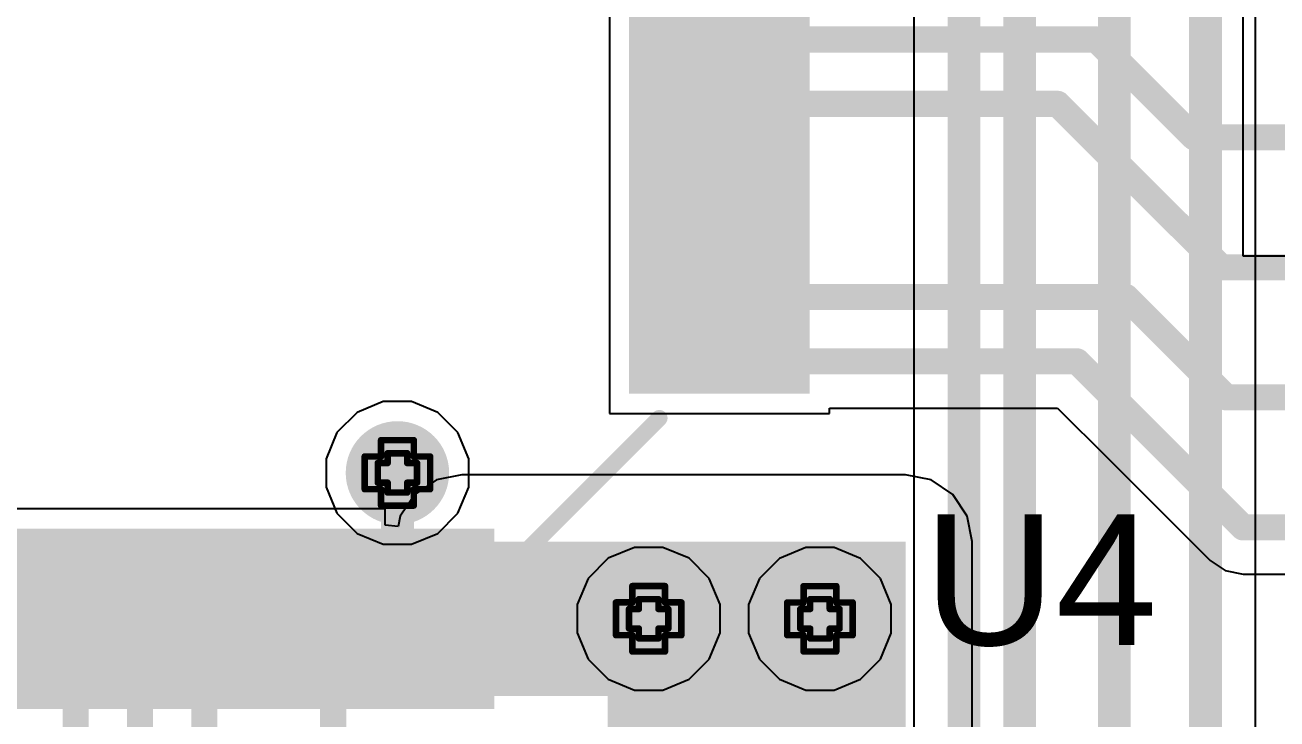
# Model space of a CAD drawing. Header units: inches. Extents: x -3 to 5259, y -3 to 5282.
# Drawn here: x 21.39 to 31.11, y 37.7 to 43.09 of the extents above; entities that cross this region are included whole.
import ezdxf

# ---------------------------------------------------------------- set-up
doc = ezdxf.new("R2010")
doc.units = ezdxf.units.IN
for name, color, linetype in [('Bottom Layer', 5, 'Continuous'), ('Bottom Solder', 6, 'Continuous'), ('Drill Drawing', 1, 'Continuous'), ('Layer 1', 16, 'Continuous'), ('Layer 2', 76, 'Continuous'), ('Top Layer', 1, 'Continuous'), ('Top Overlay', 2, 'Continuous'), ('Top Paste', 8, 'Continuous'), ('Top Solder', 216, 'Continuous'), ('Via Holes', 16, 'Continuous')]:
    doc.layers.add(name, color=color, linetype=linetype)
doc.styles.add('Arial', font='', dxfattribs={"height": 0.2})
doc.styles.get('Arial').set_extended_font_data('Arial')

# ---------------------------------------------------------------- blocks, each defined once
blk = doc.blocks.new('64_LQFP__10_10__24')
at = {"layer": 'Top Layer'}
for points in [[(5.15000113, -1.10000034), (6.350001269999999, -1.10000034), (6.350001269999999, -1.39999974), (5.15000113, -1.39999974)], [(5.15000113, -1.59999934), (6.350001269999999, -1.59999934), (6.350001269999999, -1.89999874), (5.15000113, -1.89999874)], [(5.15000113, -2.10000088), (6.350001269999999, -2.10000088), (6.350001269999999, -2.40000028), (5.15000113, -2.40000028)], [(5.15000113, -2.59999988), (6.350001269999999, -2.59999988), (6.350001269999999, -2.89999928), (5.15000113, -2.89999928)], [(5.15000113, -3.10000142), (6.350001269999999, -3.10000142), (6.350001269999999, -3.40000082), (5.15000113, -3.40000082)], [(5.15000113, -3.60000042), (6.350001269999999, -3.60000042), (6.350001269999999, -3.89999982), (5.15000113, -3.89999982)], [(0.10000234, -6.350001269999999), (0.10000234, -5.15000113), (0.40000174, -5.15000113), (0.40000174, -6.350001269999999)], [(0.6000038799999999, -6.350001269999999), (0.6000038799999999, -5.15000113), (0.9000032799999999, -5.15000113), (0.9000032799999999, -6.350001269999999)], [(1.10000288, -6.350001269999999), (1.10000288, -5.15000113), (1.40000228, -5.15000113), (1.40000228, -6.350001269999999)], [(1.60000188, -6.350001269999999), (1.60000188, -5.15000113), (1.90000128, -5.15000113), (1.90000128, -6.350001269999999)], [(2.10000342, -6.350001269999999), (2.10000342, -5.15000113), (2.40000282, -5.15000113), (2.40000282, -6.350001269999999)], [(2.60000242, -6.350001269999999), (2.60000242, -5.15000113), (2.90000182, -5.15000113), (2.90000182, -6.350001269999999)], [(3.10000396, -6.350001269999999), (3.10000396, -5.15000113), (3.400003359999999, -5.15000113), (3.400003359999999, -6.350001269999999)], [(3.60000296, -6.350001269999999), (3.60000296, -5.15000113), (3.90000236, -5.15000113), (3.90000236, -6.350001269999999)]]:
    blk.add_hatch(color=1, dxfattribs=at).paths.add_polyline_path(points)
at = {"layer": 'Top Paste'}
for points in [[(5.15000113, -1.10000034), (6.350001269999999, -1.10000034), (6.350001269999999, -1.39999974), (5.15000113, -1.39999974)], [(5.15000113, -1.59999934), (6.350001269999999, -1.59999934), (6.350001269999999, -1.89999874), (5.15000113, -1.89999874)], [(5.15000113, -2.10000088), (6.350001269999999, -2.10000088), (6.350001269999999, -2.40000028), (5.15000113, -2.40000028)], [(5.15000113, -2.59999988), (6.350001269999999, -2.59999988), (6.350001269999999, -2.89999928), (5.15000113, -2.89999928)], [(5.15000113, -3.10000142), (6.350001269999999, -3.10000142), (6.350001269999999, -3.40000082), (5.15000113, -3.40000082)], [(5.15000113, -3.60000042), (6.350001269999999, -3.60000042), (6.350001269999999, -3.89999982), (5.15000113, -3.89999982)], [(0.10000234, -6.350001269999999), (0.10000234, -5.15000113), (0.40000174, -5.15000113), (0.40000174, -6.350001269999999)], [(0.6000038799999999, -6.350001269999999), (0.6000038799999999, -5.15000113), (0.9000032799999999, -5.15000113), (0.9000032799999999, -6.350001269999999)], [(1.10000288, -6.350001269999999), (1.10000288, -5.15000113), (1.40000228, -5.15000113), (1.40000228, -6.350001269999999)], [(1.60000188, -6.350001269999999), (1.60000188, -5.15000113), (1.90000128, -5.15000113), (1.90000128, -6.350001269999999)], [(2.10000342, -6.350001269999999), (2.10000342, -5.15000113), (2.40000282, -5.15000113), (2.40000282, -6.350001269999999)], [(2.60000242, -6.350001269999999), (2.60000242, -5.15000113), (2.90000182, -5.15000113), (2.90000182, -6.350001269999999)], [(3.10000396, -6.350001269999999), (3.10000396, -5.15000113), (3.400003359999999, -5.15000113), (3.400003359999999, -6.350001269999999)], [(3.60000296, -6.350001269999999), (3.60000296, -5.15000113), (3.90000236, -5.15000113), (3.90000236, -6.350001269999999)]]:
    blk.add_hatch(color=8, dxfattribs=at).paths.add_polyline_path(points)
at = {"layer": 'Top Solder'}
for points in [[(5.048401129999999, -0.9984003399999999), (6.451601269999999, -0.9984003399999999), (6.451601269999999, -1.50159974), (5.048401129999999, -1.50159974)], [(5.048401129999999, -1.49839934), (6.451601269999999, -1.49839934), (6.451601269999999, -2.00159874), (5.048401129999999, -2.00159874)], [(5.048401129999999, -1.99840088), (6.451601269999999, -1.99840088), (6.451601269999999, -2.50160028), (5.048401129999999, -2.50160028)], [(5.048401129999999, -2.49839988), (6.451601269999999, -2.49839988), (6.451601269999999, -3.00159928), (5.048401129999999, -3.00159928)], [(5.048401129999999, -2.99840142), (6.451601269999999, -2.99840142), (6.451601269999999, -3.50160082), (5.048401129999999, -3.50160082)], [(5.048401129999999, -3.49840042), (6.451601269999999, -3.49840042), (6.451601269999999, -4.00159982), (5.048401129999999, -4.00159982)], [(-0.001597660000000037, -6.451601269999999), (-0.001597659999999963, -5.048401129999999), (0.50160174, -5.048401129999999), (0.50160174, -6.451601269999999)], [(0.49840388, -6.451601269999999), (0.49840388, -5.048401129999999), (1.00160328, -5.048401129999999), (1.00160328, -6.451601269999999)], [(0.99840288, -6.451601269999999), (0.99840288, -5.048401129999999), (1.50160228, -5.048401129999999), (1.50160228, -6.451601269999999)], [(1.49840188, -6.451601269999999), (1.49840188, -5.048401129999999), (2.00160128, -5.048401129999999), (2.00160128, -6.451601269999999)], [(1.99840342, -6.451601269999999), (1.99840342, -5.048401129999999), (2.50160282, -5.048401129999999), (2.50160282, -6.451601269999999)], [(2.49840242, -6.451601269999999), (2.49840242, -5.048401129999999), (3.00160182, -5.048401129999999), (3.00160182, -6.451601269999999)], [(2.99840396, -6.451601269999999), (2.99840396, -5.048401129999999), (3.501603359999999, -5.048401129999999), (3.501603359999999, -6.451601269999999)], [(3.49840296, -6.451601269999999), (3.49840296, -5.048401129999999), (4.00160236, -5.048401129999999), (4.00160236, -6.451601269999999)]]:
    blk.add_hatch(color=216, dxfattribs=at).paths.add_polyline_path(points)
at = {"layer": 'Top Overlay'}
blk.add_lwpolyline([(4.11480508, -5.3594, 0.127, 0.127, 0), (5.283205079999999, -4.191, 0.127, 0.127, 0)], format="xyseb", dxfattribs=at)
for points in [[(5.251455079999999, -4.191, 0.0635, 0.0635, 1), (5.31495508, -4.191, 0.0635, 0.0635, 1)], [(4.08305508, -5.3594, 0.0635, 0.0635, 1), (4.14655508, -5.3594, 0.0635, 0.0635, 1)]]:
    blk.add_lwpolyline(points, format="xyseb", close=True, dxfattribs=at)

msp = doc.modelspace()

# ---------------------------------------------------------------- hatches: boundary and pattern name
at = {"layer": 'Bottom Layer'}
h = msp.add_hatch(color=5, dxfattribs=at)
edge = h.paths.add_edge_path()
edge.add_arc((24.27714728, 39.60749762), 0.2999994, 0, 360)
h = msp.add_hatch(color=5, dxfattribs=at)
edge = h.paths.add_edge_path()
edge.add_arc((26.22814668, 38.47421058), 0.2999994, 0, 360)
h = msp.add_hatch(color=5, dxfattribs=at)
edge = h.paths.add_edge_path()
edge.add_arc((27.55812116, 38.47375338), 0.2999994, 0, 360)
at = {"layer": 'Bottom Solder'}
h = msp.add_hatch(color=6, dxfattribs=at)
edge = h.paths.add_edge_path()
edge.add_arc((24.27714728, 39.60749762), 0.4015993999999999, 0, 360)
h = msp.add_hatch(color=6, dxfattribs=at)
edge = h.paths.add_edge_path()
edge.add_arc((26.22814668, 38.47421058), 0.4015993999999999, 0, 360)
h = msp.add_hatch(color=6, dxfattribs=at)
edge = h.paths.add_edge_path()
edge.add_arc((27.55812116, 38.47375338), 0.4015993999999999, 0, 360)
at = {"layer": 'Layer 1'}
h = msp.add_hatch(color=16, dxfattribs=at)
edge = h.paths.add_edge_path()
edge.add_arc((24.27714728, 39.60749762), 0.2999994, 0, 360)
h = msp.add_hatch(color=16, dxfattribs=at)
edge = h.paths.add_edge_path()
edge.add_arc((26.22814668, 38.47421058), 0.2999994, 0, 360)
h = msp.add_hatch(color=16, dxfattribs=at)
edge = h.paths.add_edge_path()
edge.add_arc((27.55812116, 38.47375338), 0.2999994, 0, 360)
at = {"layer": 'Layer 2'}
h = msp.add_hatch(color=76, dxfattribs=at)
edge = h.paths.add_edge_path()
edge.add_arc((24.27714728, 39.60749762), 0.2999994, 0, 360)
h = msp.add_hatch(color=76, dxfattribs=at)
edge = h.paths.add_edge_path()
edge.add_arc((26.22814668, 38.47421058), 0.2999994, 0, 360)
h = msp.add_hatch(color=76, dxfattribs=at)
edge = h.paths.add_edge_path()
edge.add_arc((27.55812116, 38.47375338), 0.2999994, 0, 360)
at = {"layer": 'Top Layer'}
h = msp.add_hatch(color=1, dxfattribs=at)
edge = h.paths.add_edge_path()
edge.add_arc((24.27714728, 39.60749762), 0.2999994, 0, 360)
for points in [[(24.77805814, 37.87375204), (27.05011862, 37.87375204), (27.05011862, 39.07375472), (24.77805814, 39.07375472)], [(25.91064668, 36.84505458), (28.22274772, 36.84505458), (28.22274772, 39.07375217999999), (25.91064668, 39.07375217999999)]]:
    msp.add_hatch(color=1, dxfattribs=at).paths.add_polyline_path(points)
h = msp.add_hatch(color=1, dxfattribs=at)
edge = h.paths.add_edge_path()
edge.add_arc((26.22814668, 38.47421058), 0.2999994, 0, 360)
h = msp.add_hatch(color=1, dxfattribs=at)
edge = h.paths.add_edge_path()
edge.add_arc((27.55812116, 38.47375338), 0.2999994, 0, 360)
at = {"layer": 'Top Solder'}
h = msp.add_hatch(color=216, dxfattribs=at)
edge = h.paths.add_edge_path()
edge.add_arc((24.27714728, 39.60749762), 0.4015993999999999, 0, 360)
h = msp.add_hatch(color=216, dxfattribs=at)
edge = h.paths.add_edge_path()
edge.add_arc((26.22814668, 38.47421058), 0.4015993999999999, 0, 360)
h = msp.add_hatch(color=216, dxfattribs=at)
edge = h.paths.add_edge_path()
edge.add_arc((27.55812116, 38.47375338), 0.4015993999999999, 0, 360)
at = {"layer": 'Via Holes'}
h = msp.add_hatch(color=7, dxfattribs=at)
edge = h.paths.add_edge_path()
edge.add_arc((24.27714728, 39.60749762), 0.1499997, 0, 360)
h = msp.add_hatch(color=7, dxfattribs=at)
edge = h.paths.add_edge_path()
edge.add_arc((26.22814668, 38.47421058), 0.1499997, 0, 360)
h = msp.add_hatch(color=7, dxfattribs=at)
edge = h.paths.add_edge_path()
edge.add_arc((27.55812116, 38.47375338), 0.1499997, 0, 360)

# ---------------------------------------------------------------- linework, layer by layer
at = {"layer": 'Bottom Layer'}
for p, q in [((28.28813494, 48.06987846), (28.28813494, 26.0134608)), ((30.94065186, 24.24031474), (30.94065186, 45.6892406)), ((24.16694938, 40.16149702), (23.96333282, 40.07715631999999)), ((24.38734518, 40.16149702), (24.16694938, 40.16149702)), ((24.59096174, 40.07715631999999), (24.38734518, 40.16149702)), ((23.96333282, 40.07715631999999), (23.80748858, 39.92131208)), ((24.74680598, 39.92131208), (24.59096174, 40.07715631999999)), ((23.80748858, 39.92131208), (23.72314788, 39.71769552)), ((24.83114668, 39.71769552), (24.74680598, 39.92131208)), ((23.72314788, 39.71769552), (23.72314788, 39.49729971999999)), ((24.83114668, 39.49729971999999), (24.83114668, 39.71769552)), ((23.72314788, 39.49729971999999), (23.80748858, 39.29368315999999)), ((24.74680598, 39.29368315999999), (24.83114668, 39.49729971999999)), ((23.80748858, 39.29368315999999), (23.96333282, 39.13783892)), ((24.59096174, 39.13783892), (24.74680598, 39.29368315999999)), ((23.96333282, 39.13783892), (24.16694938, 39.05349821999999)), ((24.38734518, 39.05349821999999), (24.59096174, 39.13783892)), ((24.16694938, 39.05349821999999), (24.38734518, 39.05349821999999))]:
    msp.add_line(p, q, dxfattribs=at)
for points in [[(28.6766, 25.85255434, 0.254, 0.254, 0), (28.6766, 48.06987846, 0.254, 0.254, 0)], [(29.1084, 25.6736977, 0.254, 0.254, 0), (29.1084, 47.89102181999999, 0.254, 0.254, 0)], [(29.845, 24.9361833, 0.254, 0.254, 0), (29.845, 46.73661722, 0.254, 0.254, 0)], [(30.5521868, 24.24031474, 0.254, 0.254, 0), (30.5521868, 45.85014706, 0.254, 0.254, 0)]]:
    msp.add_lwpolyline(points, format="xyseb", dxfattribs=at)
at = {"layer": 'Drill Drawing'}
for points in [[(24.15014728, 39.73449762, 0.0508, 0.0508, 0), (24.15014728, 39.86149761999999, 0.0508, 0.0508, 0)], [(24.15014728, 39.86149761999999, 0.0508, 0.0508, 0), (24.40414728, 39.86149761999999, 0.0508, 0.0508, 0)], [(24.40414728, 39.73449762, 0.0508, 0.0508, 0), (24.40414728, 39.86149761999999, 0.0508, 0.0508, 0)], [(24.20094728, 39.68369762, 0.0508, 0.0508, 0), (24.20094728, 39.75989762, 0.0508, 0.0508, 0)], [(24.20094728, 39.75989762, 0.0508, 0.0508, 0), (24.35334728, 39.75989762, 0.0508, 0.0508, 0)], [(24.35334728, 39.68369762, 0.0508, 0.0508, 0), (24.35334728, 39.75989762, 0.0508, 0.0508, 0)], [(24.02314728, 39.48049762, 0.0508, 0.0508, 0), (24.02314728, 39.73449762, 0.0508, 0.0508, 0)], [(24.02314728, 39.73449762, 0.0508, 0.0508, 0), (24.15014728, 39.73449762, 0.0508, 0.0508, 0)], [(24.12474728, 39.53129762, 0.0508, 0.0508, 0), (24.12474728, 39.68369762, 0.0508, 0.0508, 0)], [(24.12474728, 39.68369762, 0.0508, 0.0508, 0), (24.20094728, 39.68369762, 0.0508, 0.0508, 0)], [(24.35334728, 39.68369762, 0.0508, 0.0508, 0), (24.42954728, 39.68369762, 0.0508, 0.0508, 0)], [(24.40414728, 39.73449762, 0.0508, 0.0508, 0), (24.53114728, 39.73449762, 0.0508, 0.0508, 0)], [(24.42954728, 39.53129762, 0.0508, 0.0508, 0), (24.42954728, 39.68369762, 0.0508, 0.0508, 0)], [(24.53114728, 39.48049762, 0.0508, 0.0508, 0), (24.53114728, 39.73449762, 0.0508, 0.0508, 0)], [(24.02314728, 39.48049762, 0.0508, 0.0508, 0), (24.15014728, 39.48049762, 0.0508, 0.0508, 0)], [(24.12474728, 39.53129762, 0.0508, 0.0508, 0), (24.20094728, 39.53129762, 0.0508, 0.0508, 0)], [(24.15014728, 39.35349762, 0.0508, 0.0508, 0), (24.15014728, 39.48049762, 0.0508, 0.0508, 0)], [(24.20094728, 39.45509762, 0.0508, 0.0508, 0), (24.20094728, 39.53129762, 0.0508, 0.0508, 0)], [(24.20094728, 39.45509762, 0.0508, 0.0508, 0), (24.35334728, 39.45509762, 0.0508, 0.0508, 0)], [(24.35334728, 39.53129762, 0.0508, 0.0508, 0), (24.42954728, 39.53129762, 0.0508, 0.0508, 0)], [(24.35334728, 39.45509762, 0.0508, 0.0508, 0), (24.35334728, 39.53129762, 0.0508, 0.0508, 0)], [(24.40414728, 39.48049762, 0.0508, 0.0508, 0), (24.53114728, 39.48049762, 0.0508, 0.0508, 0)], [(24.40414728, 39.35349762, 0.0508, 0.0508, 0), (24.40414728, 39.48049762, 0.0508, 0.0508, 0)], [(24.15014728, 39.35349762, 0.0508, 0.0508, 0), (24.40414728, 39.35349762, 0.0508, 0.0508, 0)], [(26.10114668, 38.60121058, 0.0508, 0.0508, 0), (26.10114668, 38.72821058, 0.0508, 0.0508, 0)], [(26.10114668, 38.72821058, 0.0508, 0.0508, 0), (26.35514668, 38.72821058, 0.0508, 0.0508, 0)], [(26.35514668, 38.60121058, 0.0508, 0.0508, 0), (26.35514668, 38.72821058, 0.0508, 0.0508, 0)], [(27.43112116, 38.60075338, 0.0508, 0.0508, 0), (27.43112116, 38.72775338, 0.0508, 0.0508, 0)], [(27.43112116, 38.72775338, 0.0508, 0.0508, 0), (27.68512116, 38.72775338, 0.0508, 0.0508, 0)], [(27.68512116, 38.60075338, 0.0508, 0.0508, 0), (27.68512116, 38.72775338, 0.0508, 0.0508, 0)], [(25.97414668, 38.34721058, 0.0508, 0.0508, 0), (25.97414668, 38.60121058, 0.0508, 0.0508, 0)], [(25.97414668, 38.60121058, 0.0508, 0.0508, 0), (26.10114668, 38.60121058, 0.0508, 0.0508, 0)], [(26.15194668, 38.55041058, 0.0508, 0.0508, 0), (26.15194668, 38.62661058, 0.0508, 0.0508, 0)], [(26.15194668, 38.62661058, 0.0508, 0.0508, 0), (26.30434668, 38.62661058, 0.0508, 0.0508, 0)], [(26.30434668, 38.55041058, 0.0508, 0.0508, 0), (26.30434668, 38.62661058, 0.0508, 0.0508, 0)], [(26.35514668, 38.60121058, 0.0508, 0.0508, 0), (26.48214668, 38.60121058, 0.0508, 0.0508, 0)], [(26.48214668, 38.34721058, 0.0508, 0.0508, 0), (26.48214668, 38.60121058, 0.0508, 0.0508, 0)], [(27.30412116, 38.34675338, 0.0508, 0.0508, 0), (27.30412116, 38.60075338, 0.0508, 0.0508, 0)], [(27.30412116, 38.60075338, 0.0508, 0.0508, 0), (27.43112116, 38.60075338, 0.0508, 0.0508, 0)], [(27.48192116, 38.54995338, 0.0508, 0.0508, 0), (27.48192116, 38.62615338, 0.0508, 0.0508, 0)], [(27.48192116, 38.62615338, 0.0508, 0.0508, 0), (27.63432116, 38.62615338, 0.0508, 0.0508, 0)], [(27.63432116, 38.54995338, 0.0508, 0.0508, 0), (27.63432116, 38.62615338, 0.0508, 0.0508, 0)], [(27.68512116, 38.60075338, 0.0508, 0.0508, 0), (27.81212116, 38.60075338, 0.0508, 0.0508, 0)], [(27.81212116, 38.34675338, 0.0508, 0.0508, 0), (27.81212116, 38.60075338, 0.0508, 0.0508, 0)], [(26.07574668, 38.39801058, 0.0508, 0.0508, 0), (26.07574668, 38.55041058, 0.0508, 0.0508, 0)], [(26.07574668, 38.55041058, 0.0508, 0.0508, 0), (26.15194668, 38.55041058, 0.0508, 0.0508, 0)], [(26.30434668, 38.55041058, 0.0508, 0.0508, 0), (26.38054668, 38.55041058, 0.0508, 0.0508, 0)], [(26.38054668, 38.39801058, 0.0508, 0.0508, 0), (26.38054668, 38.55041058, 0.0508, 0.0508, 0)], [(27.40572116, 38.39755338, 0.0508, 0.0508, 0), (27.40572116, 38.54995338, 0.0508, 0.0508, 0)], [(27.40572116, 38.54995338, 0.0508, 0.0508, 0), (27.48192116, 38.54995338, 0.0508, 0.0508, 0)], [(27.63432116, 38.54995338, 0.0508, 0.0508, 0), (27.71052116, 38.54995338, 0.0508, 0.0508, 0)], [(27.71052116, 38.39755338, 0.0508, 0.0508, 0), (27.71052116, 38.54995338, 0.0508, 0.0508, 0)], [(26.07574668, 38.39801058, 0.0508, 0.0508, 0), (26.15194668, 38.39801058, 0.0508, 0.0508, 0)], [(26.15194668, 38.32181058, 0.0508, 0.0508, 0), (26.15194668, 38.39801058, 0.0508, 0.0508, 0)], [(26.30434668, 38.39801058, 0.0508, 0.0508, 0), (26.38054668, 38.39801058, 0.0508, 0.0508, 0)], [(26.30434668, 38.32181058, 0.0508, 0.0508, 0), (26.30434668, 38.39801058, 0.0508, 0.0508, 0)], [(27.40572116, 38.39755338, 0.0508, 0.0508, 0), (27.48192116, 38.39755338, 0.0508, 0.0508, 0)], [(27.48192116, 38.32135338, 0.0508, 0.0508, 0), (27.48192116, 38.39755338, 0.0508, 0.0508, 0)], [(27.63432116, 38.39755338, 0.0508, 0.0508, 0), (27.71052116, 38.39755338, 0.0508, 0.0508, 0)], [(27.63432116, 38.32135338, 0.0508, 0.0508, 0), (27.63432116, 38.39755338, 0.0508, 0.0508, 0)], [(25.97414668, 38.34721058, 0.0508, 0.0508, 0), (26.10114668, 38.34721058, 0.0508, 0.0508, 0)], [(26.10114668, 38.22021057999999, 0.0508, 0.0508, 0), (26.10114668, 38.34721058, 0.0508, 0.0508, 0)], [(26.15194668, 38.32181058, 0.0508, 0.0508, 0), (26.30434668, 38.32181058, 0.0508, 0.0508, 0)], [(26.35514668, 38.34721058, 0.0508, 0.0508, 0), (26.48214668, 38.34721058, 0.0508, 0.0508, 0)], [(26.35514668, 38.22021057999999, 0.0508, 0.0508, 0), (26.35514668, 38.34721058, 0.0508, 0.0508, 0)], [(27.30412116, 38.34675338, 0.0508, 0.0508, 0), (27.43112116, 38.34675338, 0.0508, 0.0508, 0)], [(27.43112116, 38.21975338, 0.0508, 0.0508, 0), (27.43112116, 38.34675338, 0.0508, 0.0508, 0)], [(27.48192116, 38.32135338, 0.0508, 0.0508, 0), (27.63432116, 38.32135338, 0.0508, 0.0508, 0)], [(27.68512116, 38.34675338, 0.0508, 0.0508, 0), (27.81212116, 38.34675338, 0.0508, 0.0508, 0)], [(27.68512116, 38.21975338, 0.0508, 0.0508, 0), (27.68512116, 38.34675338, 0.0508, 0.0508, 0)], [(26.10114668, 38.22021057999999, 0.0508, 0.0508, 0), (26.35514668, 38.22021057999999, 0.0508, 0.0508, 0)], [(27.43112116, 38.21975338, 0.0508, 0.0508, 0), (27.68512116, 38.21975338, 0.0508, 0.0508, 0)]]:
    msp.add_lwpolyline(points, format="xyseb", dxfattribs=at)
for points in [[(24.13744728, 39.86149761999999, 0.0254, 0.0254, 1), (24.16284728, 39.86149761999999, 0.0254, 0.0254, 1)], [(24.13744728, 39.86149761999999, 0.0254, 0.0254, 1), (24.16284728, 39.86149761999999, 0.0254, 0.0254, 1)], [(24.39144728, 39.86149761999999, 0.0254, 0.0254, 1), (24.41684728, 39.86149761999999, 0.0254, 0.0254, 1)], [(24.39144728, 39.86149761999999, 0.0254, 0.0254, 1), (24.41684728, 39.86149761999999, 0.0254, 0.0254, 1)], [(24.18824728, 39.75989762, 0.0254, 0.0254, 1), (24.21364728, 39.75989762, 0.0254, 0.0254, 1)], [(24.18824728, 39.75989762, 0.0254, 0.0254, 1), (24.21364728, 39.75989762, 0.0254, 0.0254, 1)], [(24.34064728, 39.75989762, 0.0254, 0.0254, 1), (24.36604728, 39.75989762, 0.0254, 0.0254, 1)], [(24.34064728, 39.75989762, 0.0254, 0.0254, 1), (24.36604728, 39.75989762, 0.0254, 0.0254, 1)], [(24.01044728, 39.73449762, 0.0254, 0.0254, 1), (24.03584728, 39.73449762, 0.0254, 0.0254, 1)], [(24.01044728, 39.73449762, 0.0254, 0.0254, 1), (24.03584728, 39.73449762, 0.0254, 0.0254, 1)], [(24.11204728, 39.68369762, 0.0254, 0.0254, 1), (24.13744728, 39.68369762, 0.0254, 0.0254, 1)], [(24.11204728, 39.68369762, 0.0254, 0.0254, 1), (24.13744728, 39.68369762, 0.0254, 0.0254, 1)], [(24.13744728, 39.73449762, 0.0254, 0.0254, 1), (24.16284728, 39.73449762, 0.0254, 0.0254, 1)], [(24.13744728, 39.73449762, 0.0254, 0.0254, 1), (24.16284728, 39.73449762, 0.0254, 0.0254, 1)], [(24.18824728, 39.68369762, 0.0254, 0.0254, 1), (24.21364728, 39.68369762, 0.0254, 0.0254, 1)], [(24.18824728, 39.68369762, 0.0254, 0.0254, 1), (24.21364728, 39.68369762, 0.0254, 0.0254, 1)], [(24.34064728, 39.68369762, 0.0254, 0.0254, 1), (24.36604728, 39.68369762, 0.0254, 0.0254, 1)], [(24.34064728, 39.68369762, 0.0254, 0.0254, 1), (24.36604728, 39.68369762, 0.0254, 0.0254, 1)], [(24.39144728, 39.73449762, 0.0254, 0.0254, 1), (24.41684728, 39.73449762, 0.0254, 0.0254, 1)], [(24.39144728, 39.73449762, 0.0254, 0.0254, 1), (24.41684728, 39.73449762, 0.0254, 0.0254, 1)], [(24.41684728, 39.68369762, 0.0254, 0.0254, 1), (24.44224728, 39.68369762, 0.0254, 0.0254, 1)], [(24.41684728, 39.68369762, 0.0254, 0.0254, 1), (24.44224728, 39.68369762, 0.0254, 0.0254, 1)], [(24.51844728, 39.73449762, 0.0254, 0.0254, 1), (24.54384728, 39.73449762, 0.0254, 0.0254, 1)], [(24.51844728, 39.73449762, 0.0254, 0.0254, 1), (24.54384728, 39.73449762, 0.0254, 0.0254, 1)], [(24.01044728, 39.48049762, 0.0254, 0.0254, 1), (24.03584728, 39.48049762, 0.0254, 0.0254, 1)], [(24.01044728, 39.48049762, 0.0254, 0.0254, 1), (24.03584728, 39.48049762, 0.0254, 0.0254, 1)], [(24.11204728, 39.53129762, 0.0254, 0.0254, 1), (24.13744728, 39.53129762, 0.0254, 0.0254, 1)], [(24.11204728, 39.53129762, 0.0254, 0.0254, 1), (24.13744728, 39.53129762, 0.0254, 0.0254, 1)], [(24.13744728, 39.48049762, 0.0254, 0.0254, 1), (24.16284728, 39.48049762, 0.0254, 0.0254, 1)], [(24.13744728, 39.48049762, 0.0254, 0.0254, 1), (24.16284728, 39.48049762, 0.0254, 0.0254, 1)], [(24.18824728, 39.53129762, 0.0254, 0.0254, 1), (24.21364728, 39.53129762, 0.0254, 0.0254, 1)], [(24.18824728, 39.53129762, 0.0254, 0.0254, 1), (24.21364728, 39.53129762, 0.0254, 0.0254, 1)], [(24.18824728, 39.45509762, 0.0254, 0.0254, 1), (24.21364728, 39.45509762, 0.0254, 0.0254, 1)], [(24.18824728, 39.45509762, 0.0254, 0.0254, 1), (24.21364728, 39.45509762, 0.0254, 0.0254, 1)], [(24.34064728, 39.53129762, 0.0254, 0.0254, 1), (24.36604728, 39.53129762, 0.0254, 0.0254, 1)], [(24.34064728, 39.53129762, 0.0254, 0.0254, 1), (24.36604728, 39.53129762, 0.0254, 0.0254, 1)], [(24.34064728, 39.45509762, 0.0254, 0.0254, 1), (24.36604728, 39.45509762, 0.0254, 0.0254, 1)], [(24.34064728, 39.45509762, 0.0254, 0.0254, 1), (24.36604728, 39.45509762, 0.0254, 0.0254, 1)], [(24.39144728, 39.48049762, 0.0254, 0.0254, 1), (24.41684728, 39.48049762, 0.0254, 0.0254, 1)], [(24.39144728, 39.48049762, 0.0254, 0.0254, 1), (24.41684728, 39.48049762, 0.0254, 0.0254, 1)], [(24.41684728, 39.53129762, 0.0254, 0.0254, 1), (24.44224728, 39.53129762, 0.0254, 0.0254, 1)], [(24.41684728, 39.53129762, 0.0254, 0.0254, 1), (24.44224728, 39.53129762, 0.0254, 0.0254, 1)], [(24.51844728, 39.48049762, 0.0254, 0.0254, 1), (24.54384728, 39.48049762, 0.0254, 0.0254, 1)], [(24.51844728, 39.48049762, 0.0254, 0.0254, 1), (24.54384728, 39.48049762, 0.0254, 0.0254, 1)], [(24.13744728, 39.35349762, 0.0254, 0.0254, 1), (24.16284728, 39.35349762, 0.0254, 0.0254, 1)], [(24.13744728, 39.35349762, 0.0254, 0.0254, 1), (24.16284728, 39.35349762, 0.0254, 0.0254, 1)], [(24.39144728, 39.35349762, 0.0254, 0.0254, 1), (24.41684728, 39.35349762, 0.0254, 0.0254, 1)], [(24.39144728, 39.35349762, 0.0254, 0.0254, 1), (24.41684728, 39.35349762, 0.0254, 0.0254, 1)], [(26.08844668, 38.72821058, 0.0254, 0.0254, 1), (26.11384668, 38.72821058, 0.0254, 0.0254, 1)], [(26.08844668, 38.72821058, 0.0254, 0.0254, 1), (26.11384668, 38.72821058, 0.0254, 0.0254, 1)], [(26.34244667999999, 38.72821058, 0.0254, 0.0254, 1), (26.36784668, 38.72821058, 0.0254, 0.0254, 1)], [(26.34244667999999, 38.72821058, 0.0254, 0.0254, 1), (26.36784668, 38.72821058, 0.0254, 0.0254, 1)], [(27.41842116, 38.72775338, 0.0254, 0.0254, 1), (27.44382116, 38.72775338, 0.0254, 0.0254, 1)], [(27.41842116, 38.72775338, 0.0254, 0.0254, 1), (27.44382116, 38.72775338, 0.0254, 0.0254, 1)], [(27.67242116, 38.72775338, 0.0254, 0.0254, 1), (27.69782116, 38.72775338, 0.0254, 0.0254, 1)], [(27.67242116, 38.72775338, 0.0254, 0.0254, 1), (27.69782116, 38.72775338, 0.0254, 0.0254, 1)], [(25.96144668, 38.60121058, 0.0254, 0.0254, 1), (25.98684668, 38.60121058, 0.0254, 0.0254, 1)], [(25.96144668, 38.60121058, 0.0254, 0.0254, 1), (25.98684668, 38.60121058, 0.0254, 0.0254, 1)], [(26.08844668, 38.60121058, 0.0254, 0.0254, 1), (26.11384668, 38.60121058, 0.0254, 0.0254, 1)], [(26.08844668, 38.60121058, 0.0254, 0.0254, 1), (26.11384668, 38.60121058, 0.0254, 0.0254, 1)], [(26.13924668, 38.62661058, 0.0254, 0.0254, 1), (26.16464668, 38.62661058, 0.0254, 0.0254, 1)], [(26.13924668, 38.62661058, 0.0254, 0.0254, 1), (26.16464668, 38.62661058, 0.0254, 0.0254, 1)], [(26.29164668, 38.62661058, 0.0254, 0.0254, 1), (26.31704668, 38.62661058, 0.0254, 0.0254, 1)], [(26.29164668, 38.62661058, 0.0254, 0.0254, 1), (26.31704668, 38.62661058, 0.0254, 0.0254, 1)], [(26.34244667999999, 38.60121058, 0.0254, 0.0254, 1), (26.36784668, 38.60121058, 0.0254, 0.0254, 1)], [(26.34244667999999, 38.60121058, 0.0254, 0.0254, 1), (26.36784668, 38.60121058, 0.0254, 0.0254, 1)], [(26.46944668, 38.60121058, 0.0254, 0.0254, 1), (26.49484667999999, 38.60121058, 0.0254, 0.0254, 1)], [(26.46944668, 38.60121058, 0.0254, 0.0254, 1), (26.49484667999999, 38.60121058, 0.0254, 0.0254, 1)], [(27.29142116, 38.60075338, 0.0254, 0.0254, 1), (27.31682116, 38.60075338, 0.0254, 0.0254, 1)], [(27.29142116, 38.60075338, 0.0254, 0.0254, 1), (27.31682116, 38.60075338, 0.0254, 0.0254, 1)], [(27.41842116, 38.60075338, 0.0254, 0.0254, 1), (27.44382116, 38.60075338, 0.0254, 0.0254, 1)], [(27.41842116, 38.60075338, 0.0254, 0.0254, 1), (27.44382116, 38.60075338, 0.0254, 0.0254, 1)], [(27.46922116, 38.62615338, 0.0254, 0.0254, 1), (27.49462116, 38.62615338, 0.0254, 0.0254, 1)], [(27.46922116, 38.62615338, 0.0254, 0.0254, 1), (27.49462116, 38.62615338, 0.0254, 0.0254, 1)], [(27.62162116, 38.62615338, 0.0254, 0.0254, 1), (27.64702116, 38.62615338, 0.0254, 0.0254, 1)], [(27.62162116, 38.62615338, 0.0254, 0.0254, 1), (27.64702116, 38.62615338, 0.0254, 0.0254, 1)], [(27.67242116, 38.60075338, 0.0254, 0.0254, 1), (27.69782116, 38.60075338, 0.0254, 0.0254, 1)], [(27.67242116, 38.60075338, 0.0254, 0.0254, 1), (27.69782116, 38.60075338, 0.0254, 0.0254, 1)], [(27.79942116, 38.60075338, 0.0254, 0.0254, 1), (27.82482116, 38.60075338, 0.0254, 0.0254, 1)], [(27.79942116, 38.60075338, 0.0254, 0.0254, 1), (27.82482116, 38.60075338, 0.0254, 0.0254, 1)], [(26.06304668, 38.55041058, 0.0254, 0.0254, 1), (26.08844668, 38.55041058, 0.0254, 0.0254, 1)], [(26.06304668, 38.55041058, 0.0254, 0.0254, 1), (26.08844668, 38.55041058, 0.0254, 0.0254, 1)], [(26.13924668, 38.55041058, 0.0254, 0.0254, 1), (26.16464668, 38.55041058, 0.0254, 0.0254, 1)], [(26.13924668, 38.55041058, 0.0254, 0.0254, 1), (26.16464668, 38.55041058, 0.0254, 0.0254, 1)], [(26.29164668, 38.55041058, 0.0254, 0.0254, 1), (26.31704668, 38.55041058, 0.0254, 0.0254, 1)], [(26.29164668, 38.55041058, 0.0254, 0.0254, 1), (26.31704668, 38.55041058, 0.0254, 0.0254, 1)], [(26.36784668, 38.55041058, 0.0254, 0.0254, 1), (26.39324668, 38.55041058, 0.0254, 0.0254, 1)], [(26.36784668, 38.55041058, 0.0254, 0.0254, 1), (26.39324668, 38.55041058, 0.0254, 0.0254, 1)], [(27.39302116, 38.54995338, 0.0254, 0.0254, 1), (27.41842116, 38.54995338, 0.0254, 0.0254, 1)], [(27.39302116, 38.54995338, 0.0254, 0.0254, 1), (27.41842116, 38.54995338, 0.0254, 0.0254, 1)], [(27.46922116, 38.54995338, 0.0254, 0.0254, 1), (27.49462116, 38.54995338, 0.0254, 0.0254, 1)], [(27.46922116, 38.54995338, 0.0254, 0.0254, 1), (27.49462116, 38.54995338, 0.0254, 0.0254, 1)], [(27.62162116, 38.54995338, 0.0254, 0.0254, 1), (27.64702116, 38.54995338, 0.0254, 0.0254, 1)], [(27.62162116, 38.54995338, 0.0254, 0.0254, 1), (27.64702116, 38.54995338, 0.0254, 0.0254, 1)], [(27.69782116, 38.54995338, 0.0254, 0.0254, 1), (27.72322116, 38.54995338, 0.0254, 0.0254, 1)], [(27.69782116, 38.54995338, 0.0254, 0.0254, 1), (27.72322116, 38.54995338, 0.0254, 0.0254, 1)], [(26.06304668, 38.39801058, 0.0254, 0.0254, 1), (26.08844668, 38.39801058, 0.0254, 0.0254, 1)], [(26.06304668, 38.39801058, 0.0254, 0.0254, 1), (26.08844668, 38.39801058, 0.0254, 0.0254, 1)], [(26.13924668, 38.39801058, 0.0254, 0.0254, 1), (26.16464668, 38.39801058, 0.0254, 0.0254, 1)], [(26.13924668, 38.39801058, 0.0254, 0.0254, 1), (26.16464668, 38.39801058, 0.0254, 0.0254, 1)], [(26.29164668, 38.39801058, 0.0254, 0.0254, 1), (26.31704668, 38.39801058, 0.0254, 0.0254, 1)], [(26.29164668, 38.39801058, 0.0254, 0.0254, 1), (26.31704668, 38.39801058, 0.0254, 0.0254, 1)], [(26.36784668, 38.39801058, 0.0254, 0.0254, 1), (26.39324668, 38.39801058, 0.0254, 0.0254, 1)], [(26.36784668, 38.39801058, 0.0254, 0.0254, 1), (26.39324668, 38.39801058, 0.0254, 0.0254, 1)], [(27.39302116, 38.39755338, 0.0254, 0.0254, 1), (27.41842116, 38.39755338, 0.0254, 0.0254, 1)], [(27.39302116, 38.39755338, 0.0254, 0.0254, 1), (27.41842116, 38.39755338, 0.0254, 0.0254, 1)], [(27.46922116, 38.39755338, 0.0254, 0.0254, 1), (27.49462116, 38.39755338, 0.0254, 0.0254, 1)], [(27.46922116, 38.39755338, 0.0254, 0.0254, 1), (27.49462116, 38.39755338, 0.0254, 0.0254, 1)], [(27.62162116, 38.39755338, 0.0254, 0.0254, 1), (27.64702116, 38.39755338, 0.0254, 0.0254, 1)], [(27.62162116, 38.39755338, 0.0254, 0.0254, 1), (27.64702116, 38.39755338, 0.0254, 0.0254, 1)], [(27.69782116, 38.39755338, 0.0254, 0.0254, 1), (27.72322116, 38.39755338, 0.0254, 0.0254, 1)], [(27.69782116, 38.39755338, 0.0254, 0.0254, 1), (27.72322116, 38.39755338, 0.0254, 0.0254, 1)], [(25.96144668, 38.34721058, 0.0254, 0.0254, 1), (25.98684668, 38.34721058, 0.0254, 0.0254, 1)], [(25.96144668, 38.34721058, 0.0254, 0.0254, 1), (25.98684668, 38.34721058, 0.0254, 0.0254, 1)], [(26.08844668, 38.34721058, 0.0254, 0.0254, 1), (26.11384668, 38.34721058, 0.0254, 0.0254, 1)], [(26.08844668, 38.34721058, 0.0254, 0.0254, 1), (26.11384668, 38.34721058, 0.0254, 0.0254, 1)], [(26.13924668, 38.32181058, 0.0254, 0.0254, 1), (26.16464668, 38.32181058, 0.0254, 0.0254, 1)], [(26.13924668, 38.32181058, 0.0254, 0.0254, 1), (26.16464668, 38.32181058, 0.0254, 0.0254, 1)], [(26.29164668, 38.32181058, 0.0254, 0.0254, 1), (26.31704668, 38.32181058, 0.0254, 0.0254, 1)], [(26.29164668, 38.32181058, 0.0254, 0.0254, 1), (26.31704668, 38.32181058, 0.0254, 0.0254, 1)], [(26.34244667999999, 38.34721058, 0.0254, 0.0254, 1), (26.36784668, 38.34721058, 0.0254, 0.0254, 1)], [(26.34244667999999, 38.34721058, 0.0254, 0.0254, 1), (26.36784668, 38.34721058, 0.0254, 0.0254, 1)], [(26.46944668, 38.34721058, 0.0254, 0.0254, 1), (26.49484667999999, 38.34721058, 0.0254, 0.0254, 1)], [(26.46944668, 38.34721058, 0.0254, 0.0254, 1), (26.49484667999999, 38.34721058, 0.0254, 0.0254, 1)], [(27.29142116, 38.34675338, 0.0254, 0.0254, 1), (27.31682116, 38.34675338, 0.0254, 0.0254, 1)], [(27.29142116, 38.34675338, 0.0254, 0.0254, 1), (27.31682116, 38.34675338, 0.0254, 0.0254, 1)], [(27.41842116, 38.34675338, 0.0254, 0.0254, 1), (27.44382116, 38.34675338, 0.0254, 0.0254, 1)], [(27.41842116, 38.34675338, 0.0254, 0.0254, 1), (27.44382116, 38.34675338, 0.0254, 0.0254, 1)], [(27.46922116, 38.32135338, 0.0254, 0.0254, 1), (27.49462116, 38.32135338, 0.0254, 0.0254, 1)], [(27.46922116, 38.32135338, 0.0254, 0.0254, 1), (27.49462116, 38.32135338, 0.0254, 0.0254, 1)], [(27.62162116, 38.32135338, 0.0254, 0.0254, 1), (27.64702116, 38.32135338, 0.0254, 0.0254, 1)], [(27.62162116, 38.32135338, 0.0254, 0.0254, 1), (27.64702116, 38.32135338, 0.0254, 0.0254, 1)], [(27.67242116, 38.34675338, 0.0254, 0.0254, 1), (27.69782116, 38.34675338, 0.0254, 0.0254, 1)], [(27.67242116, 38.34675338, 0.0254, 0.0254, 1), (27.69782116, 38.34675338, 0.0254, 0.0254, 1)], [(27.79942116, 38.34675338, 0.0254, 0.0254, 1), (27.82482116, 38.34675338, 0.0254, 0.0254, 1)], [(27.79942116, 38.34675338, 0.0254, 0.0254, 1), (27.82482116, 38.34675338, 0.0254, 0.0254, 1)], [(26.08844668, 38.22021057999999, 0.0254, 0.0254, 1), (26.11384668, 38.22021057999999, 0.0254, 0.0254, 1)], [(26.08844668, 38.22021057999999, 0.0254, 0.0254, 1), (26.11384668, 38.22021057999999, 0.0254, 0.0254, 1)], [(26.34244667999999, 38.22021057999999, 0.0254, 0.0254, 1), (26.36784668, 38.22021057999999, 0.0254, 0.0254, 1)], [(26.34244667999999, 38.22021057999999, 0.0254, 0.0254, 1), (26.36784668, 38.22021057999999, 0.0254, 0.0254, 1)], [(27.41842116, 38.21975338, 0.0254, 0.0254, 1), (27.44382116, 38.21975338, 0.0254, 0.0254, 1)], [(27.41842116, 38.21975338, 0.0254, 0.0254, 1), (27.44382116, 38.21975338, 0.0254, 0.0254, 1)], [(27.67242116, 38.21975338, 0.0254, 0.0254, 1), (27.69782116, 38.21975338, 0.0254, 0.0254, 1)], [(27.67242116, 38.21975338, 0.0254, 0.0254, 1), (27.69782116, 38.21975338, 0.0254, 0.0254, 1)]]:
    msp.add_lwpolyline(points, format="xyseb", close=True, dxfattribs=at)
at = {"layer": 'Layer 1'}
for p, q in [((26.11794878, 39.02820998), (25.91433222, 38.94386927999999)), ((26.33834458, 39.02820998), (26.11794878, 39.02820998)), ((26.54196114, 38.94386927999999), (26.33834458, 39.02820998)), ((27.44792326, 39.02775278), (27.2443067, 38.94341208)), ((27.66831906, 39.02775278), (27.44792326, 39.02775278)), ((27.87193562, 38.94341208), (27.66831906, 39.02775278)), ((25.91433222, 38.94386927999999), (25.75848798, 38.78802504)), ((26.69780538, 38.78802504), (26.54196114, 38.94386927999999)), ((27.2443067, 38.94341208), (27.08846246, 38.78756783999999)), ((28.02777986, 38.78756783999999), (27.87193562, 38.94341208)), ((25.75848798, 38.78802504), (25.67414728, 38.58440847999999)), ((26.78214608, 38.58440847999999), (26.69780538, 38.78802504)), ((27.08846246, 38.78756783999999), (27.00412176, 38.58395128)), ((28.11212056, 38.58395128), (28.02777986, 38.78756783999999)), ((25.67414728, 38.58440847999999), (25.67414728, 38.36401267999999)), ((26.78214608, 38.36401267999999), (26.78214608, 38.58440847999999)), ((27.00412176, 38.58395128), (27.00412176, 38.36355548)), ((28.11212056, 38.36355548), (28.11212056, 38.58395128)), ((25.67414728, 38.36401267999999), (25.75848798, 38.16039612)), ((26.69780538, 38.16039612), (26.78214608, 38.36401267999999)), ((27.00412176, 38.36355548), (27.08846246, 38.15993892)), ((28.02777986, 38.15993892), (28.11212056, 38.36355548)), ((25.75848798, 38.16039612), (25.91433222, 38.00455187999999)), ((26.54196114, 38.00455187999999), (26.69780538, 38.16039612)), ((27.08846246, 38.15993892), (27.2443067, 38.00409467999999)), ((27.87193562, 38.00409467999999), (28.02777986, 38.15993892)), ((25.91433222, 38.00455187999999), (26.11794878, 37.92021118)), ((26.11794878, 37.92021118), (26.33834458, 37.92021118)), ((26.33834458, 37.92021118), (26.54196114, 38.00455187999999)), ((27.2443067, 38.00409467999999), (27.44792326, 37.91975398)), ((27.44792326, 37.91975398), (27.66831906, 37.91975398)), ((27.66831906, 37.91975398), (27.87193562, 38.00409467999999))]:
    msp.add_line(p, q, dxfattribs=at)
at = {"layer": 'Layer 2'}
for p, q in [((24.16694938, 40.16149702), (23.96333282, 40.07715631999999)), ((24.38734518, 40.16149702), (24.16694938, 40.16149702)), ((24.59096174, 40.07715631999999), (24.38734518, 40.16149702)), ((23.96333282, 40.07715631999999), (23.80748858, 39.92131208)), ((24.74680598, 39.92131208), (24.59096174, 40.07715631999999)), ((23.80748858, 39.92131208), (23.72314788, 39.71769552)), ((24.83114668, 39.71769552), (24.74680598, 39.92131208)), ((23.72314788, 39.71769552), (23.72314788, 39.49729971999999)), ((24.83114668, 39.49729971999999), (24.83114668, 39.71769552)), ((23.72314788, 39.49729971999999), (23.80748858, 39.29368315999999)), ((24.74680598, 39.29368315999999), (24.83114668, 39.49729971999999)), ((23.80748858, 39.29368315999999), (23.96333282, 39.13783892)), ((24.59096174, 39.13783892), (24.74680598, 39.29368315999999)), ((23.96333282, 39.13783892), (24.16694938, 39.05349821999999)), ((24.38734518, 39.05349821999999), (24.59096174, 39.13783892)), ((24.16694938, 39.05349821999999), (24.38734518, 39.05349821999999))]:
    msp.add_line(p, q, dxfattribs=at)
at = {"layer": 'Top Layer'}
for p, q in [((30.84394136, 41.2907861), (30.84406835999999, 50.3685302)), ((25.92405788, 44.06975437999999), (25.92405788, 43.06975384)), ((25.92405788, 43.06975384), (25.92405788, 42.06975584)), ((25.92405788, 42.06975584), (25.92405788, 41.0697553)), ((44.53592566, 41.29079626), (30.84394136, 41.2907861)), ((25.92405788, 41.0697553), (25.92405788, 40.06975476)), ((25.92405788, 40.06975476), (27.63205548, 40.06975476)), ((27.63205548, 40.06975476), (27.63205548, 40.11118724)), ((27.63205548, 40.11118724), (29.40409156, 40.11118724)), ((29.40409156, 40.11118724), (29.79790078, 39.71738056)), ((29.79790078, 39.71738056), (30.5877214, 38.92755994)), ((24.77805814, 39.59170644), (24.5798467, 39.55228055999999)), ((28.22275026, 39.59170644), (24.77805814, 39.59170644)), ((28.4209617, 39.55228055999999), (28.22275026, 39.59170644)), ((24.5798467, 39.55228055999999), (24.41181046, 39.4400024)), ((28.58899794, 39.4400024), (28.4209617, 39.55228055999999)), ((24.41181046, 39.4400024), (24.2995323, 39.27196616)), ((28.7012761, 39.27196616), (28.58899794, 39.4400024)), ((24.1820573, 39.32775218), (17.87405874, 39.32775218)), ((24.1820573, 39.20216442), (24.1820573, 39.32775218)), ((24.2836573, 39.19215682), (24.1820573, 39.20216442)), ((24.2995323, 39.27196616), (24.2836573, 39.19215682)), ((28.74070198, 39.07375472), (28.7012761, 39.27196616)), ((28.74070198, 36.84505458), (28.74070198, 39.07375472)), ((30.5877214, 38.92755994), (30.7053488, 38.84896725999999)), ((30.7053488, 38.84896725999999), (30.8440963, 38.82136762)), ((30.8440963, 38.82136762), (31.39507564, 38.82136762))]:
    msp.add_line(p, q, dxfattribs=at)
for points in [[(26.77805668, 42.97375454, 0.2032, 0.2032, 0), (29.70427638, 42.97375454, 0.2032, 0.2032, 0)], [(29.70427638, 42.97375454, 0.2032, 0.2032, 0), (30.46420882, 42.2138221, 0.2032, 0.2032, 0)], [(26.77805668, 42.47375554, 0.2032, 0.2032, 0), (29.40427443999999, 42.47375554, 0.2032, 0.2032, 0)], [(29.40427443999999, 42.47375554, 0.2032, 0.2032, 0), (30.67419316, 41.20383682, 0.2032, 0.2032, 0)], [(30.46420882, 42.2138221, 0.2032, 0.2032, 0), (31.87767564, 42.2138221, 0.2032, 0.2032, 0)], [(30.67419316, 41.20383682, 0.2032, 0.2032, 0), (31.87767564, 41.20383682, 0.2032, 0.2032, 0)], [(26.77805668, 40.97375346, 0.2032, 0.2032, 0), (29.93435974, 40.97375346, 0.2032, 0.2032, 0)], [(29.93435974, 40.97375346, 0.2032, 0.2032, 0), (30.71428198, 40.19383122, 0.2032, 0.2032, 0)], [(26.77805668, 40.47375445999999, 0.2032, 0.2032, 0), (29.55427414, 40.47375445999999, 0.2032, 0.2032, 0)], [(29.55427414, 40.47375445999999, 0.2032, 0.2032, 0), (30.05427568, 39.97375292, 0.2032, 0.2032, 0)], [(30.71428198, 40.19383122, 0.2032, 0.2032, 0), (31.87767564, 40.19383122, 0.2032, 0.2032, 0)], [(30.05427568, 39.97375292, 0.2032, 0.2032, 0), (30.8440963, 39.18393484, 0.2032, 0.2032, 0)], [(24.27714728, 39.60749762, 0.254, 0.254, 0), (24.27760448, 39.60704042, 0.254, 0.254, 0)], [(24.27760448, 38.47420804, 0.254, 0.254, 0), (24.27760448, 39.60704042, 0.254, 0.254, 0)], [(30.8440963, 39.18393484, 0.2032, 0.2032, 0), (31.87767564, 39.18393484, 0.2032, 0.2032, 0)], [(24.27760448, 38.47420804, 0.254, 0.254, 0), (24.27805914, 38.47375338, 0.254, 0.254, 0)], [(21.77805652, 35.54753368, 0.2032, 0.2032, 0), (21.77805652, 38.47375338, 0.2032, 0.2032, 0)], [(22.27805552, 35.84753562, 0.2032, 0.2032, 0), (22.27805552, 38.47375338, 0.2032, 0.2032, 0)], [(22.77805706, 36.31745085999999, 0.2032, 0.2032, 0), (22.77806214, 38.47375338, 0.2032, 0.2032, 0)], [(23.7780576, 37.35826158, 0.2032, 0.2032, 0), (23.7780576, 38.47375338, 0.2032, 0.2032, 0)]]:
    msp.add_lwpolyline(points, format="xyseb", dxfattribs=at)
for points in [[(26.72725668, 42.97375454, 0.1016, 0.1016, 1), (26.82885668, 42.97375454, 0.1016, 0.1016, 1)], [(29.65347638, 42.97375454, 0.1016, 0.1016, 1), (29.75507638, 42.97375454, 0.1016, 0.1016, 1)], [(29.65347638, 42.97375454, 0.1016, 0.1016, 1), (29.75507638, 42.97375454, 0.1016, 0.1016, 1)], [(26.72725668, 42.47375554, 0.1016, 0.1016, 1), (26.82885668, 42.47375554, 0.1016, 0.1016, 1)], [(29.35347444, 42.47375554, 0.1016, 0.1016, 1), (29.45507444, 42.47375554, 0.1016, 0.1016, 1)], [(29.35347444, 42.47375554, 0.1016, 0.1016, 1), (29.45507444, 42.47375554, 0.1016, 0.1016, 1)], [(30.41340882, 42.2138221, 0.1016, 0.1016, 1), (30.51500882, 42.2138221, 0.1016, 0.1016, 1)], [(30.41340882, 42.2138221, 0.1016, 0.1016, 1), (30.51500882, 42.2138221, 0.1016, 0.1016, 1)], [(30.62339316, 41.20383682, 0.1016, 0.1016, 1), (30.72499316, 41.20383682, 0.1016, 0.1016, 1)], [(30.62339316, 41.20383682, 0.1016, 0.1016, 1), (30.72499316, 41.20383682, 0.1016, 0.1016, 1)], [(26.72725668, 40.97375346, 0.1016, 0.1016, 1), (26.82885668, 40.97375346, 0.1016, 0.1016, 1)], [(29.88355974, 40.97375346, 0.1016, 0.1016, 1), (29.98515974, 40.97375346, 0.1016, 0.1016, 1)], [(29.88355974, 40.97375346, 0.1016, 0.1016, 1), (29.98515974, 40.97375346, 0.1016, 0.1016, 1)], [(26.72725668, 40.47375445999999, 0.1016, 0.1016, 1), (26.82885668, 40.47375445999999, 0.1016, 0.1016, 1)], [(29.50347414, 40.47375445999999, 0.1016, 0.1016, 1), (29.60507414, 40.47375445999999, 0.1016, 0.1016, 1)], [(29.50347414, 40.47375445999999, 0.1016, 0.1016, 1), (29.60507414, 40.47375445999999, 0.1016, 0.1016, 1)], [(30.66348198, 40.19383122, 0.1016, 0.1016, 1), (30.76508197999999, 40.19383122, 0.1016, 0.1016, 1)], [(30.66348198, 40.19383122, 0.1016, 0.1016, 1), (30.76508197999999, 40.19383122, 0.1016, 0.1016, 1)], [(30.00347568, 39.97375292, 0.1016, 0.1016, 1), (30.10507568, 39.97375292, 0.1016, 0.1016, 1)], [(30.00347568, 39.97375292, 0.1016, 0.1016, 1), (30.10507568, 39.97375292, 0.1016, 0.1016, 1)], [(24.21364728, 39.60749762, 0.127, 0.127, 1), (24.34064728, 39.60749762, 0.127, 0.127, 1)], [(24.21410448, 39.60704042, 0.127, 0.127, 1), (24.34110448, 39.60704042, 0.127, 0.127, 1)], [(24.21410448, 39.60704042, 0.127, 0.127, 1), (24.34110448, 39.60704042, 0.127, 0.127, 1)], [(30.7932963, 39.18393484, 0.1016, 0.1016, 1), (30.8948963, 39.18393484, 0.1016, 0.1016, 1)], [(30.7932963, 39.18393484, 0.1016, 0.1016, 1), (30.8948963, 39.18393484, 0.1016, 0.1016, 1)], [(24.21410448, 38.47420804, 0.127, 0.127, 1), (24.34110448, 38.47420804, 0.127, 0.127, 1)], [(24.21410448, 38.47420804, 0.127, 0.127, 1), (24.34110448, 38.47420804, 0.127, 0.127, 1)], [(24.21455914, 38.47375338, 0.127, 0.127, 1), (24.34155914, 38.47375338, 0.127, 0.127, 1)], [(21.72725652, 38.47375338, 0.1016, 0.1016, 1), (21.82885652, 38.47375338, 0.1016, 0.1016, 1)], [(22.22725552, 38.47375338, 0.1016, 0.1016, 1), (22.32885552, 38.47375338, 0.1016, 0.1016, 1)], [(22.72726214, 38.47375338, 0.1016, 0.1016, 1), (22.82886214, 38.47375338, 0.1016, 0.1016, 1)], [(23.7272576, 38.47375338, 0.1016, 0.1016, 1), (23.8288576, 38.47375338, 0.1016, 0.1016, 1)]]:
    msp.add_lwpolyline(points, format="xyseb", close=True, dxfattribs=at)

# ---------------------------------------------------------------- block references
msp.add_blockref('64_LQFP__10_10__24', (21.02805548, 44.22375458))

# ---------------------------------------------------------------- texts
at = {"layer": 'Top Overlay', "style": 'Arial'}
msp.add_text('U4', height=1.016, dxfattribs=at).set_placement((28.3636085, 38.26961103999999))

doc.saveas('drawing.dxf')
